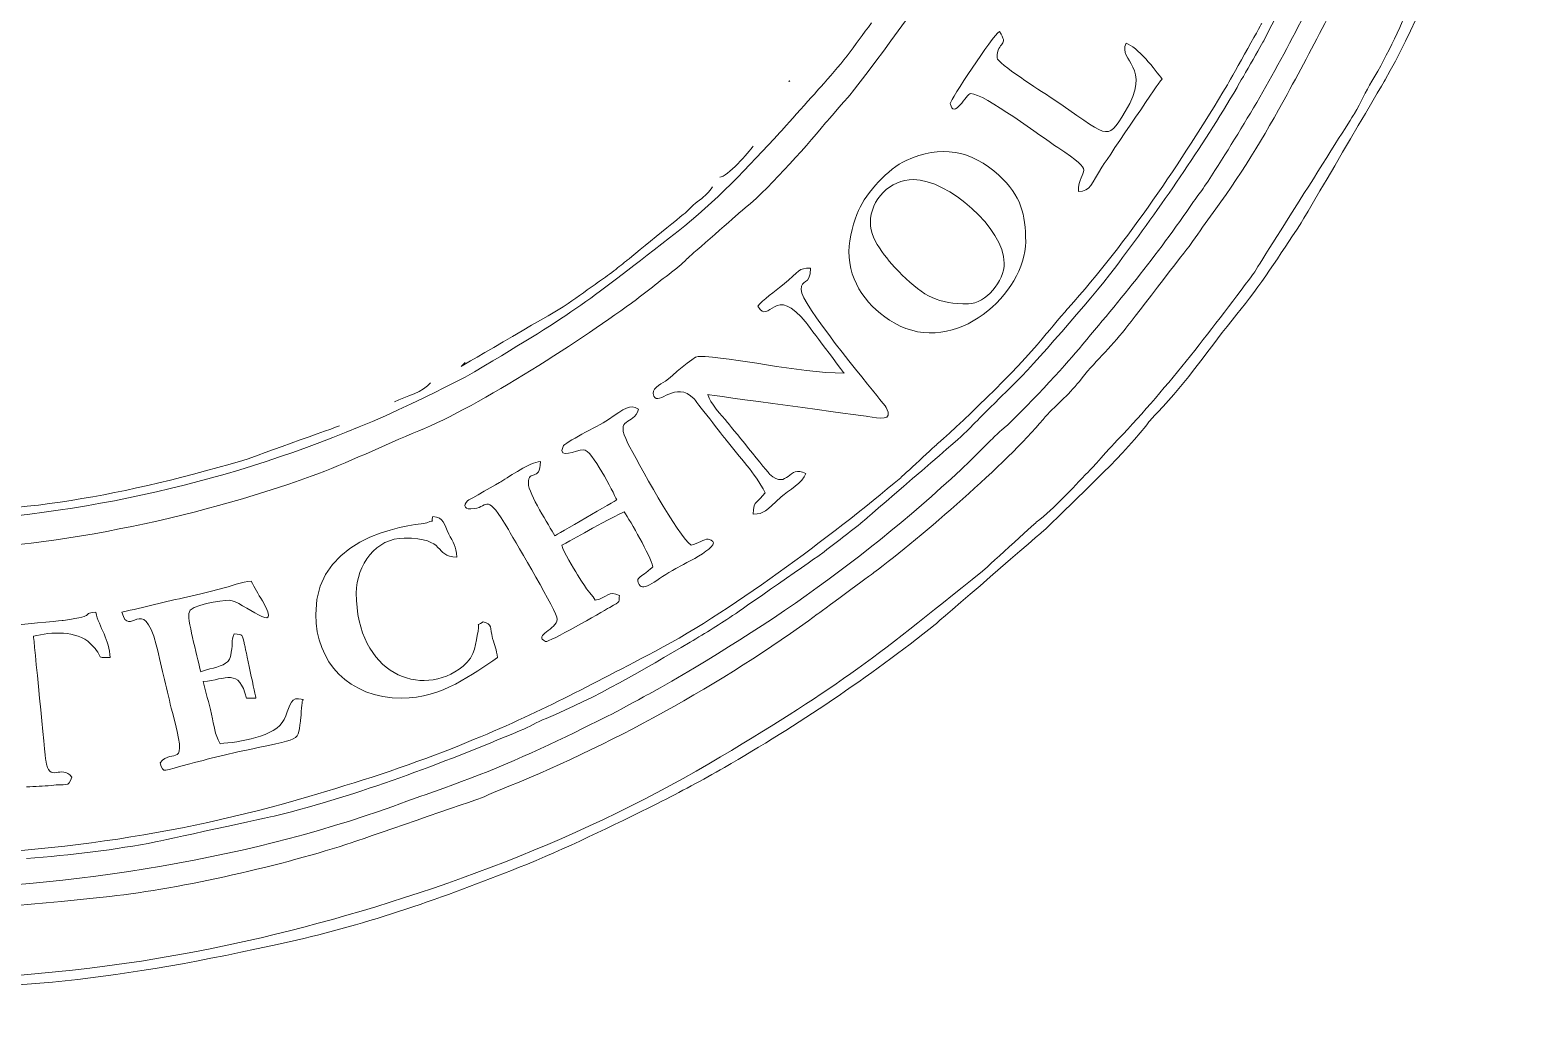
# Model space of a CAD drawing. Header units: inches. Extents: x -12.2 to 15.6, y -12.7 to 11.4.
# Drawn here: x 0.69 to 11.11, y -12.66 to -5.71 of the extents above; entities that cross this region are included whole.
import ezdxf

# ---------------------------------------------------------------- set-up
doc = ezdxf.new("R2010")
doc.units = ezdxf.units.IN
doc.header["$MEASUREMENT"] = 0
doc.layers.add('Layer 1', color=7, linetype='Continuous')

msp = doc.modelspace()

# ---------------------------------------------------------------- linework, layer by layer
at = {"layer": 'Layer 1', "color": 6, "lineweight": 9}
for points, knots in [([(9.319, -5.784), (9.319, -5.784), (9.708, -5.006), (9.956, -4.456), (10.204, -3.594)], [0.54716981, 0.54716981, 0.54716981, 0.54716981, 0.54716982, 0.56603774, 0.56603774, 0.56603774, 0.56603774]), ([(11.109, -3.613), (11.109, -3.613), (10.906, -4.355), (10.549, -5.377), (10.165, -6.062)], [0.34210526, 0.34210526, 0.34210526, 0.34210526, 0.34210527, 0.35526316, 0.35526316, 0.35526316, 0.35526316]), ([(7.831, -3.762), (7.831, -3.762), (7.456, -4.7), (7.046, -5.368), (6.439, -6.148)], [0.74418605, 0.74418605, 0.74418605, 0.74418605, 0.74418606, 0.76744186, 0.76744186, 0.76744186, 0.76744186]), ([(9.48, -6.163), (9.48, -6.163), (9.685, -5.788), (9.885, -5.408), (10.05, -5.011)], [0.42105263, 0.42105263, 0.42105263, 0.42105263, 0.42105264, 0.43859649, 0.43859649, 0.43859649, 0.43859649]), ([(10.372, -5.466), (10.372, -5.466), (10.281, -5.662), (10.184, -5.889), (10.073, -6.071)], [0.60655738, 0.60655738, 0.60655738, 0.60655738, 0.60655739, 0.62295082, 0.62295082, 0.62295082, 0.62295082]), ([(9.597, -5.611), (9.597, -5.611), (9.388, -6.029), (9.157, -6.417), (8.903, -6.806)], [0.78947368, 0.78947368, 0.78947368, 0.78947368, 0.78947369, 0.80701754, 0.80701754, 0.80701754, 0.80701754]), ([(6.219, -6.111), (6.219, -6.111), (6.35, -5.97), (6.46, -5.82), (6.573, -5.663)], [0.38095238, 0.38095238, 0.38095238, 0.38095238, 0.38095239, 0.4047619, 0.4047619, 0.4047619, 0.4047619]), ([(7.468, -5.723), (7.468, -5.723), (7.42, -5.755), (7.122, -6.206), (7.125, -6.226)], [0.76923077, 0.76923077, 0.76923077, 0.76923077, 0.76923078, 0.84615385, 0.84615385, 0.84615385, 0.84615385]), ([(7.816, -6.177), (7.816, -6.177), (7.764, -6.143), (7.452, -5.945), (7.452, -5.907), (7.452, -5.907), (7.452, -5.788), (7.54, -5.829), (7.468, -5.723)], [0.6153846, 0.6153846, 0.6153846, 0.6153846, 0.6153846, 0.6923077, 0.6923077, 0.6923077, 0.6923077, 0.7692308, 0.7692308, 0.7692308, 0.7692308]), ([(9.302, -5.667), (9.302, -5.667), (9.302, -5.667), (9.062, -6.096), (9.062, -6.096)], [0.25454545, 0.25454545, 0.25454545, 0.25454545, 0.25454546, 0.27272727, 0.27272727, 0.27272727, 0.27272727]), ([(8.354, -5.806), (8.354, -5.806), (8.294, -5.932), (8.543, -5.967), (8.348, -6.284)], [0.46153846, 0.46153846, 0.46153846, 0.46153846, 0.46153847, 0.53846154, 0.53846154, 0.53846154, 0.53846154]), ([(8.605, -6.057), (8.605, -6.057), (8.561, -5.992), (8.43, -5.827), (8.354, -5.806)], [0.38461538, 0.38461538, 0.38461538, 0.38461538, 0.38461539, 0.46153846, 0.46153846, 0.46153846, 0.46153846]), ([(9.13, -6.114), (9.13, -6.114), (9.13, -6.114), (9.319, -5.784), (9.319, -5.784)], [0.52830189, 0.52830189, 0.52830189, 0.52830189, 0.5283019, 0.54716981, 0.54716981, 0.54716981, 0.54716981]), ([(5.934, -6.429), (5.934, -6.429), (5.934, -6.429), (6.219, -6.111), (6.219, -6.111)], [0.35714286, 0.35714286, 0.35714286, 0.35714286, 0.35714287, 0.38095238, 0.38095238, 0.38095238, 0.38095238]), ([(6.002, -6.069), (6.002, -6.069), (6.002, -6.069), (5.996, -6.072), (5.997, -6.074)], [0.5, 0.5, 0.5, 0.5, 0.5, 1, 1, 1, 1]), ([(6.002, -6.069), (6.002, -6.069), (6.002, -6.069), (6.002, -6.069), (6.002, -6.069)], [0.25, 0.25, 0.25, 0.25, 0.25, 0.5, 0.5, 0.5, 0.5]), ([(9.062, -6.096), (9.062, -6.096), (8.734, -6.643), (8.374, -7.181), (7.949, -7.658)], [0.27272727, 0.27272727, 0.27272727, 0.27272727, 0.27272728, 0.29090909, 0.29090909, 0.29090909, 0.29090909]), ([(8.184, -6.672), (8.184, -6.672), (8.184, -6.672), (8.582, -6.084), (8.582, -6.084)], [0.23076923, 0.23076923, 0.23076923, 0.23076923, 0.23076924, 0.30769231, 0.30769231, 0.30769231, 0.30769231]), ([(8.302, -7.342), (8.302, -7.342), (8.598, -6.944), (8.878, -6.543), (9.13, -6.114)], [0.50943396, 0.50943396, 0.50943396, 0.50943396, 0.50943397, 0.52830189, 0.52830189, 0.52830189, 0.52830189]), ([(8.582, -6.084), (8.582, -6.084), (8.606, -6.054), (8.591, -6.073), (8.605, -6.057)], [0.30769231, 0.30769231, 0.30769231, 0.30769231, 0.30769232, 0.38461538, 0.38461538, 0.38461538, 0.38461538]), ([(10.165, -6.062), (10.165, -6.062), (10.165, -6.062), (9.571, -7.073), (9.571, -7.073)], [0.35526316, 0.35526316, 0.35526316, 0.35526316, 0.35526317, 0.36842105, 0.36842105, 0.36842105, 0.36842105]), ([(10.073, -6.071), (10.073, -6.071), (10.026, -6.147), (9.997, -6.218), (9.95, -6.298)], [0.62295082, 0.62295082, 0.62295082, 0.62295082, 0.62295083, 0.63934426, 0.63934426, 0.63934426, 0.63934426]), ([(6.439, -6.148), (6.439, -6.148), (6.439, -6.148), (6.253, -6.363), (6.253, -6.363)], [0.76744186, 0.76744186, 0.76744186, 0.76744186, 0.76744187, 0.79069767, 0.79069767, 0.79069767, 0.79069767]), ([(7.125, -6.226), (7.125, -6.226), (7.146, -6.346), (7.239, -6.157), (7.268, -6.157)], [0.8461538, 0.8461538, 0.8461538, 0.8461538, 0.8461539, 1, 1, 1, 1]), ([(8.348, -6.284), (8.348, -6.284), (8.21, -6.507), (8.237, -6.458), (7.816, -6.177)], [0.53846154, 0.53846154, 0.53846154, 0.53846154, 0.53846155, 0.61538462, 0.61538462, 0.61538462, 0.61538462]), ([(8.944, -7.014), (8.944, -7.014), (9.141, -6.752), (9.322, -6.453), (9.48, -6.163)], [0.40350877, 0.40350877, 0.40350877, 0.40350877, 0.40350878, 0.42105263, 0.42105263, 0.42105263, 0.42105263]), ([(9.95, -6.298), (9.95, -6.298), (9.95, -6.298), (9.245, -7.416), (9.245, -7.416)], [0.63934426, 0.63934426, 0.63934426, 0.63934426, 0.63934427, 0.6557377, 0.6557377, 0.6557377, 0.6557377]), ([(5.221, -7.12), (5.221, -7.12), (5.475, -6.923), (5.718, -6.663), (5.934, -6.429)], [0.33333333, 0.33333333, 0.33333333, 0.33333333, 0.33333334, 0.35714286, 0.35714286, 0.35714286, 0.35714286]), ([(6.253, -6.363), (6.253, -6.363), (6.093, -6.552), (5.842, -6.842), (5.656, -6.986)], [0.79069767, 0.79069767, 0.79069767, 0.79069767, 0.79069768, 0.81395349, 0.81395349, 0.81395349, 0.81395349]), ([(5.747, -6.525), (5.747, -6.525), (5.719, -6.566), (5.563, -6.742), (5.513, -6.742)], [0.6, 0.6, 0.6, 0.6, 0.6, 1, 1, 1, 1]), ([(7.465, -6.729), (7.465, -6.729), (7.272, -6.552), (7.055, -6.514), (6.816, -6.625)], [0.4285714, 0.4285714, 0.4285714, 0.4285714, 0.4285714, 0.5714286, 0.5714286, 0.5714286, 0.5714286]), ([(7.876, -6.535), (7.876, -6.535), (8.164, -6.726), (8.024, -6.665), (8.02, -6.843)], [0.07692308, 0.07692308, 0.07692308, 0.07692308, 0.07692309, 0.15384615, 0.15384615, 0.15384615, 0.15384615]), ([(6.816, -6.625), (6.816, -6.625), (6.691, -6.684), (6.539, -6.847), (6.482, -6.976)], [0.5714286, 0.5714286, 0.5714286, 0.5714286, 0.5714286, 0.7142857, 0.7142857, 0.7142857, 0.7142857]), ([(6.867, -6.759), (6.867, -6.759), (7.11, -6.759), (7.502, -7.101), (7.502, -7.344)], [0.1666667, 0.1666667, 0.1666667, 0.1666667, 0.1666667, 0.3333333, 0.3333333, 0.3333333, 0.3333333]), ([(7.652, -7.194), (7.652, -7.194), (7.652, -7.001), (7.62, -6.872), (7.465, -6.729)], [0.2857143, 0.2857143, 0.2857143, 0.2857143, 0.2857143, 0.4285714, 0.4285714, 0.4285714, 0.4285714]), ([(8.02, -6.843), (8.02, -6.843), (8.107, -6.841), (8.113, -6.786), (8.184, -6.672)], [0.15384615, 0.15384615, 0.15384615, 0.15384615, 0.15384616, 0.23076923, 0.23076923, 0.23076923, 0.23076923]), ([(5.462, -6.809), (5.462, -6.809), (5.437, -6.848), (5.413, -6.871), (5.372, -6.902)], [0.68, 0.68, 0.68, 0.68, 0.68000001, 0.72, 0.72, 0.72, 0.72]), ([(8.903, -6.806), (8.903, -6.806), (8.874, -6.85), (8.856, -6.868), (8.826, -6.913)], [0.80701754, 0.80701754, 0.80701754, 0.80701754, 0.80701755, 0.8245614, 0.8245614, 0.8245614, 0.8245614]), ([(5.372, -6.902), (5.372, -6.902), (5.322, -6.941), (5.317, -6.949), (5.275, -6.989)], [0.72, 0.72, 0.72, 0.72, 0.72000001, 0.76, 0.76, 0.76, 0.76]), ([(6.482, -6.976), (6.482, -6.976), (6.454, -7.04), (6.415, -7.171), (6.415, -7.261)], [0.7142857, 0.7142857, 0.7142857, 0.7142857, 0.7142857, 1, 1, 1, 1]), ([(8.826, -6.913), (8.826, -6.913), (8.573, -7.286), (8.287, -7.63), (7.998, -7.974)], [0.8245614, 0.8245614, 0.8245614, 0.8245614, 0.82456141, 0.84210526, 0.84210526, 0.84210526, 0.84210526]), ([(5.275, -6.989), (5.275, -6.989), (5.275, -6.989), (4.861, -7.327), (4.861, -7.327)], [0.76, 0.76, 0.76, 0.76, 0.76000001, 0.8, 0.8, 0.8, 0.8]), ([(5.656, -6.986), (5.656, -6.986), (5.656, -6.986), (5.3, -7.299), (5.3, -7.299)], [0.81395349, 0.81395349, 0.81395349, 0.81395349, 0.8139535, 0.8372093, 0.8372093, 0.8372093, 0.8372093]), ([(6.787, -7.424), (6.787, -7.424), (6.703, -7.339), (6.566, -7.196), (6.566, -7.06)], [0.6666667, 0.6666667, 0.6666667, 0.6666667, 0.6666667, 1, 1, 1, 1]), ([(8.799, -7.22), (8.799, -7.22), (8.854, -7.146), (8.89, -7.087), (8.944, -7.014)], [0.38596491, 0.38596491, 0.38596491, 0.38596491, 0.38596492, 0.40350877, 0.40350877, 0.40350877, 0.40350877]), ([(9.571, -7.073), (9.571, -7.073), (9.43, -7.284), (9.29, -7.504), (9.129, -7.7)], [0.36842105, 0.36842105, 0.36842105, 0.36842105, 0.36842106, 0.38157895, 0.38157895, 0.38157895, 0.38157895]), ([(3.798, -8.103), (3.798, -8.103), (4.528, -7.67), (4.577, -7.619), (5.221, -7.12)], [0.30952381, 0.30952381, 0.30952381, 0.30952381, 0.30952382, 0.33333333, 0.33333333, 0.33333333, 0.33333333]), ([(6.733, -7.762), (6.733, -7.762), (7.164, -8.008), (7.652, -7.548), (7.652, -7.194)], [0.1428571, 0.1428571, 0.1428571, 0.1428571, 0.1428572, 0.2857143, 0.2857143, 0.2857143, 0.2857143]), ([(8.347, -7.805), (8.347, -7.805), (8.347, -7.805), (8.799, -7.22), (8.799, -7.22)], [0.36842105, 0.36842105, 0.36842105, 0.36842105, 0.36842106, 0.38596491, 0.38596491, 0.38596491, 0.38596491]), ([(4.861, -7.327), (4.861, -7.327), (4.824, -7.356), (4.798, -7.378), (4.758, -7.409)], [0.8, 0.8, 0.8, 0.8, 0.80000001, 0.84, 0.84, 0.84, 0.84]), ([(5.231, -7.363), (5.231, -7.363), (5.18, -7.405), (5.132, -7.439), (5.08, -7.48)], [0.86046512, 0.86046512, 0.86046512, 0.86046512, 0.86046513, 0.88372093, 0.88372093, 0.88372093, 0.88372093]), ([(5.3, -7.299), (5.3, -7.299), (5.271, -7.324), (5.26, -7.34), (5.231, -7.363)], [0.8372093, 0.8372093, 0.8372093, 0.8372093, 0.83720931, 0.86046512, 0.86046512, 0.86046512, 0.86046512]), ([(6.148, -7.378), (6.148, -7.378), (6.059, -7.379), (6.079, -7.394), (5.951, -7.498)], [0.86363636, 0.86363636, 0.86363636, 0.86363636, 0.86363637, 0.90909091, 0.90909091, 0.90909091, 0.90909091]), ([(6.633, -8.297), (6.633, -8.297), (6.537, -8.173), (6.081, -7.631), (6.081, -7.528), (6.081, -7.528), (6.081, -7.449), (6.145, -7.509), (6.148, -7.378)], [0.77272727, 0.77272727, 0.77272727, 0.77272727, 0.77272728, 0.81818182, 0.81818182, 0.81818182, 0.81818183, 0.86363636, 0.86363636, 0.86363636, 0.86363636]), ([(7.502, -7.344), (7.502, -7.344), (7.502, -7.468), (7.374, -7.628), (7.251, -7.628), (7.251, -7.628), (7.041, -7.628), (6.942, -7.58), (6.787, -7.424)], [0.3333333, 0.3333333, 0.3333333, 0.3333333, 0.3333333, 0.5, 0.5, 0.5, 0.5, 0.6666667, 0.6666667, 0.6666667, 0.6666667]), ([(7.59, -8.168), (7.59, -8.168), (7.76, -7.998), (8.158, -7.536), (8.302, -7.342)], [0.49056604, 0.49056604, 0.49056604, 0.49056604, 0.49056605, 0.50943396, 0.50943396, 0.50943396, 0.50943396]), ([(4.641, -7.492), (4.641, -7.492), (4.569, -7.545), (4.497, -7.594), (4.426, -7.645)], [0.88, 0.88, 0.88, 0.88, 0.88000001, 0.92, 0.92, 0.92, 0.92]), ([(4.758, -7.409), (4.758, -7.409), (4.717, -7.44), (4.683, -7.461), (4.641, -7.492)], [0.84, 0.84, 0.84, 0.84, 0.84000001, 0.88, 0.88, 0.88, 0.88]), ([(5.08, -7.48), (5.08, -7.48), (5.028, -7.522), (4.984, -7.557), (4.93, -7.597)], [0.88372093, 0.88372093, 0.88372093, 0.88372093, 0.88372094, 0.90697674, 0.90697674, 0.90697674, 0.90697674]), ([(5.951, -7.498), (5.951, -7.498), (5.902, -7.538), (5.81, -7.601), (5.78, -7.645)], [0.90909091, 0.90909091, 0.90909091, 0.90909091, 0.90909092, 1, 1, 1, 1]), ([(9.245, -7.416), (9.245, -7.416), (8.934, -7.831), (8.626, -8.236), (8.266, -8.61)], [0.6557377, 0.6557377, 0.6557377, 0.6557377, 0.65573771, 0.67213115, 0.67213115, 0.67213115, 0.67213115]), ([(4.93, -7.597), (4.93, -7.597), (4.575, -7.862), (3.829, -8.346), (3.409, -8.516)], [0.90697674, 0.90697674, 0.90697674, 0.90697674, 0.90697675, 0.93023256, 0.93023256, 0.93023256, 0.93023256]), ([(4.426, -7.645), (4.426, -7.645), (4.426, -7.645), (3.704, -8.066), (3.704, -8.066)], [0.92, 0.92, 0.92, 0.92, 0.92000001, 1, 1, 1, 1]), ([(7.949, -7.658), (7.949, -7.658), (7.949, -7.658), (7.796, -7.838), (7.796, -7.838)], [0.29090909, 0.29090909, 0.29090909, 0.29090909, 0.2909091, 0.30909091, 0.30909091, 0.30909091, 0.30909091]), ([(9.129, -7.7), (9.129, -7.7), (8.943, -7.926), (8.78, -8.175), (8.576, -8.385)], [0.38157895, 0.38157895, 0.38157895, 0.38157895, 0.38157896, 0.39473684, 0.39473684, 0.39473684, 0.39473684]), ([(6.124, -7.769), (6.124, -7.769), (6.124, -7.769), (6.382, -8.113), (6.382, -8.113)], [0.04545455, 0.04545455, 0.04545455, 0.04545455, 0.04545456, 0.09090909, 0.09090909, 0.09090909, 0.09090909]), ([(8.027, -8.17), (8.027, -8.17), (8.127, -8.041), (8.246, -7.934), (8.347, -7.805)], [0.35087719, 0.35087719, 0.35087719, 0.35087719, 0.3508772, 0.36842105, 0.36842105, 0.36842105, 0.36842105]), ([(7.796, -7.838), (7.796, -7.838), (7.662, -8.011), (7.226, -8.446), (7.039, -8.603)], [0.30909091, 0.30909091, 0.30909091, 0.30909091, 0.30909092, 0.32727273, 0.32727273, 0.32727273, 0.32727273]), ([(5.362, -7.996), (5.362, -7.996), (5.325, -7.996), (5.176, -8.137), (5.133, -8.168)], [0.13636364, 0.13636364, 0.13636364, 0.13636364, 0.13636365, 0.18181818, 0.18181818, 0.18181818, 0.18181818]), ([(6.382, -8.113), (6.382, -8.113), (6.054, -8.113), (5.607, -7.996), (5.362, -7.996)], [0.09090909, 0.09090909, 0.09090909, 0.09090909, 0.0909091, 0.13636364, 0.13636364, 0.13636364, 0.13636364]), ([(7.998, -7.974), (7.998, -7.974), (7.903, -8.088), (7.573, -8.441), (7.483, -8.512)], [0.84210526, 0.84210526, 0.84210526, 0.84210526, 0.84210527, 0.85964912, 0.85964912, 0.85964912, 0.85964912]), ([(3.534, -8.241), (3.534, -8.241), (3.631, -8.193), (3.707, -8.157), (3.798, -8.103)], [0.28571429, 0.28571429, 0.28571429, 0.28571429, 0.2857143, 0.30952381, 0.30952381, 0.30952381, 0.30952381]), ([(3.49, -8.18), (3.49, -8.18), (3.443, -8.244), (3.316, -8.276), (3.239, -8.314)], [0.4, 0.4, 0.4, 0.4, 0.4, 0.6, 0.6, 0.6, 0.6]), ([(5.133, -8.168), (5.133, -8.168), (5.097, -8.194), (5.028, -8.223), (5.052, -8.273)], [0.18181818, 0.18181818, 0.18181818, 0.18181818, 0.18181819, 0.22727273, 0.22727273, 0.22727273, 0.22727273]), ([(5.052, -8.273), (5.052, -8.273), (5.088, -8.345), (5.203, -8.158), (5.333, -8.292)], [0.22727273, 0.22727273, 0.22727273, 0.22727273, 0.22727274, 0.27272727, 0.27272727, 0.27272727, 0.27272727]), ([(7.331, -8.426), (7.331, -8.426), (7.421, -8.336), (7.499, -8.258), (7.59, -8.168)], [0.47169811, 0.47169811, 0.47169811, 0.47169811, 0.47169812, 0.49056604, 0.49056604, 0.49056604, 0.49056604]), ([(7.774, -8.436), (7.774, -8.436), (7.854, -8.34), (7.95, -8.27), (8.027, -8.17)], [0.33333333, 0.33333333, 0.33333333, 0.33333333, 0.33333334, 0.35087719, 0.35087719, 0.35087719, 0.35087719]), ([(-2.697, -8.834), (-2.697, -8.834), (-0.61, -9.442), (1.642, -9.187), (3.534, -8.241)], [0.26190476, 0.26190476, 0.26190476, 0.26190476, 0.26190477, 0.28571429, 0.28571429, 0.28571429, 0.28571429]), ([(4.944, -8.364), (4.944, -8.364), (4.88, -8.328), (4.854, -8.358), (4.734, -8.437)], [0.86206897, 0.86206897, 0.86206897, 0.86206897, 0.86206898, 0.89655172, 0.89655172, 0.89655172, 0.89655172]), ([(5.333, -8.292), (5.333, -8.292), (5.333, -8.292), (5.553, -8.574), (5.553, -8.574)], [0.27272727, 0.27272727, 0.27272727, 0.27272727, 0.27272728, 0.31818182, 0.31818182, 0.31818182, 0.31818182]), ([(5.568, -8.459), (5.568, -8.459), (5.526, -8.404), (5.445, -8.325), (5.429, -8.263)], [0.59090909, 0.59090909, 0.59090909, 0.59090909, 0.5909091, 0.63636364, 0.63636364, 0.63636364, 0.63636364]), ([(5.429, -8.263), (5.429, -8.263), (5.429, -8.263), (6.548, -8.416), (6.548, -8.416)], [0.63636364, 0.63636364, 0.63636364, 0.63636364, 0.63636365, 0.68181818, 0.68181818, 0.68181818, 0.68181818]), ([(6.677, -8.354), (6.677, -8.354), (6.671, -8.344), (6.641, -8.308), (6.633, -8.297)], [0.72727273, 0.72727273, 0.72727273, 0.72727273, 0.72727274, 0.77272727, 0.77272727, 0.77272727, 0.77272727]), ([(4.734, -8.437), (4.734, -8.437), (4.654, -8.49), (4.428, -8.597), (4.417, -8.625)], [0.89655172, 0.89655172, 0.89655172, 0.89655172, 0.89655173, 0.93103448, 0.93103448, 0.93103448, 0.93103448]), ([(4.871, -8.604), (4.871, -8.604), (4.773, -8.41), (4.912, -8.486), (4.944, -8.364)], [0.82758621, 0.82758621, 0.82758621, 0.82758621, 0.82758622, 0.86206897, 0.86206897, 0.86206897, 0.86206897]), ([(6.548, -8.416), (6.548, -8.416), (6.628, -8.426), (6.729, -8.453), (6.677, -8.354)], [0.68181818, 0.68181818, 0.68181818, 0.68181818, 0.68181819, 0.72727273, 0.72727273, 0.72727273, 0.72727273]), ([(6.59, -9.508), (6.59, -9.508), (6.929, -9.252), (7.516, -8.745), (7.774, -8.436)], [0.31578947, 0.31578947, 0.31578947, 0.31578947, 0.31578948, 0.33333333, 0.33333333, 0.33333333, 0.33333333]), ([(7.206, -8.552), (7.206, -8.552), (7.252, -8.507), (7.285, -8.472), (7.331, -8.426)], [0.45283019, 0.45283019, 0.45283019, 0.45283019, 0.4528302, 0.47169811, 0.47169811, 0.47169811, 0.47169811]), ([(8.576, -8.385), (8.576, -8.385), (8.534, -8.428), (8.528, -8.437), (8.491, -8.483)], [0.39473684, 0.39473684, 0.39473684, 0.39473684, 0.39473685, 0.40789474, 0.40789474, 0.40789474, 0.40789474]), ([(2.855, -8.481), (2.855, -8.481), (2.855, -8.481), (2.179, -8.724), (2.179, -8.724)], [0.12, 0.12, 0.12, 0.12, 0.12000001, 0.16, 0.16, 0.16, 0.16]), ([(3.409, -8.516), (3.409, -8.516), (3.161, -8.617), (2.911, -8.742), (2.656, -8.834)], [0.93023256, 0.93023256, 0.93023256, 0.93023256, 0.93023257, 0.95348837, 0.95348837, 0.95348837, 0.95348837]), ([(5.861, -8.819), (5.861, -8.819), (5.861, -8.819), (5.568, -8.459), (5.568, -8.459)], [0.54545455, 0.54545455, 0.54545455, 0.54545455, 0.54545456, 0.59090909, 0.59090909, 0.59090909, 0.59090909]), ([(7.483, -8.512), (7.483, -8.512), (7.449, -8.539), (7.429, -8.562), (7.397, -8.594)], [0.85964912, 0.85964912, 0.85964912, 0.85964912, 0.85964913, 0.87719298, 0.87719298, 0.87719298, 0.87719298]), ([(8.491, -8.483), (8.491, -8.483), (8.29, -8.735), (8.021, -8.971), (7.79, -9.204)], [0.40789474, 0.40789474, 0.40789474, 0.40789474, 0.40789475, 0.42105263, 0.42105263, 0.42105263, 0.42105263]), ([(4.417, -8.625), (4.417, -8.625), (4.377, -8.723), (4.509, -8.648), (4.56, -8.648)], [0.93103448, 0.93103448, 0.93103448, 0.93103448, 0.93103449, 1, 1, 1, 1]), ([(5.312, -9.316), (5.312, -9.316), (5.227, -9.259), (4.933, -8.726), (4.871, -8.604)], [0.79310345, 0.79310345, 0.79310345, 0.79310345, 0.79310346, 0.82758621, 0.82758621, 0.82758621, 0.82758621]), ([(7.397, -8.594), (7.397, -8.594), (6.701, -9.294), (5.878, -9.877), (5.016, -10.358)], [0.87719298, 0.87719298, 0.87719298, 0.87719298, 0.87719299, 0.89473684, 0.89473684, 0.89473684, 0.89473684]), ([(5.553, -8.574), (5.553, -8.574), (5.661, -8.712), (5.753, -8.803), (5.83, -8.949)], [0.31818182, 0.31818182, 0.31818182, 0.31818182, 0.31818183, 0.36363636, 0.36363636, 0.36363636, 0.36363636]), ([(6.516, -9.149), (6.516, -9.149), (6.516, -9.149), (7.206, -8.552), (7.206, -8.552)], [0.43396226, 0.43396226, 0.43396226, 0.43396226, 0.43396227, 0.45283019, 0.45283019, 0.45283019, 0.45283019]), ([(7.039, -8.603), (7.039, -8.603), (7.039, -8.603), (6.778, -8.844), (6.778, -8.844)], [0.32727273, 0.32727273, 0.32727273, 0.32727273, 0.32727274, 0.34545455, 0.34545455, 0.34545455, 0.34545455]), ([(8.266, -8.61), (8.266, -8.61), (8.266, -8.61), (8.091, -8.802), (8.091, -8.802)], [0.67213115, 0.67213115, 0.67213115, 0.67213115, 0.67213116, 0.68852459, 0.68852459, 0.68852459, 0.68852459]), ([(2.179, -8.724), (2.179, -8.724), (1.222, -8.998), (0.609, -9.099), (-0.455, -9.099)], [0.16, 0.16, 0.16, 0.16, 0.16000001, 0.2, 0.2, 0.2, 0.2]), ([(4.259, -8.731), (4.259, -8.731), (4.181, -8.738), (4.05, -8.831), (3.982, -8.872)], [0.13793103, 0.13793103, 0.13793103, 0.13793103, 0.13793104, 0.17241379, 0.17241379, 0.17241379, 0.17241379]), ([(4.175, -8.882), (4.175, -8.882), (4.175, -8.78), (4.256, -8.877), (4.259, -8.731)], [0.10344828, 0.10344828, 0.10344828, 0.10344828, 0.10344829, 0.13793103, 0.13793103, 0.13793103, 0.13793103]), ([(6.114, -8.815), (6.114, -8.815), (5.991, -8.746), (5.993, -8.935), (5.861, -8.819)], [0.5, 0.5, 0.5, 0.5, 0.50000001, 0.54545455, 0.54545455, 0.54545455, 0.54545455]), ([(2.656, -8.834), (2.656, -8.834), (1.836, -9.129), (0.809, -9.35), (-0.071, -9.35)], [0.95348837, 0.95348837, 0.95348837, 0.95348837, 0.95348838, 1, 1, 1, 1]), ([(6.778, -8.844), (6.778, -8.844), (6.288, -9.255), (5.575, -9.795), (5.011, -10.085)], [0.34545455, 0.34545455, 0.34545455, 0.34545455, 0.34545456, 0.36363636, 0.36363636, 0.36363636, 0.36363636]), ([(5.943, -8.978), (5.943, -8.978), (5.991, -8.935), (6.098, -8.877), (6.114, -8.815)], [0.45454545, 0.45454545, 0.45454545, 0.45454545, 0.45454546, 0.5, 0.5, 0.5, 0.5]), ([(8.091, -8.802), (8.091, -8.802), (7.971, -8.922), (7.861, -9.052), (7.726, -9.156)], [0.68852459, 0.68852459, 0.68852459, 0.68852459, 0.6885246, 0.70491803, 0.70491803, 0.70491803, 0.70491803]), ([(3.982, -8.872), (3.982, -8.872), (3.982, -8.872), (3.749, -9.005), (3.749, -9.005)], [0.17241379, 0.17241379, 0.17241379, 0.17241379, 0.1724138, 0.20689655, 0.20689655, 0.20689655, 0.20689655]), ([(3.798, -9.06), (3.798, -9.06), (3.896, -9.045), (3.881, -8.945), (4.035, -9.207)], [0.24137931, 0.24137931, 0.24137931, 0.24137931, 0.24137932, 0.27586207, 0.27586207, 0.27586207, 0.27586207]), ([(4.359, -9.25), (4.359, -9.25), (4.322, -9.18), (4.175, -8.957), (4.175, -8.882)], [0.06896552, 0.06896552, 0.06896552, 0.06896552, 0.06896553, 0.10344828, 0.10344828, 0.10344828, 0.10344828]), ([(5.83, -8.949), (5.83, -8.949), (5.782, -9.02), (5.749, -8.995), (5.747, -9.099)], [0.36363636, 0.36363636, 0.36363636, 0.36363636, 0.36363637, 0.40909091, 0.40909091, 0.40909091, 0.40909091]), ([(3.749, -9.005), (3.749, -9.005), (3.719, -9.04), (3.723, -9.071), (3.798, -9.06)], [0.20689655, 0.20689655, 0.20689655, 0.20689655, 0.20689656, 0.24137931, 0.24137931, 0.24137931, 0.24137931]), ([(4.794, -8.999), (4.794, -8.999), (4.794, -8.999), (4.359, -9.25), (4.359, -9.25)], [0.03448276, 0.03448276, 0.03448276, 0.03448276, 0.03448277, 0.06896552, 0.06896552, 0.06896552, 0.06896552]), ([(5.747, -9.099), (5.747, -9.099), (5.826, -9.097), (5.832, -9.077), (5.943, -8.978)], [0.40909091, 0.40909091, 0.40909091, 0.40909091, 0.40909092, 0.45454545, 0.45454545, 0.45454545, 0.45454545]), ([(3.466, -9.159), (3.466, -9.159), (3.438, -9.171), (2.688, -9.204), (2.688, -9.801)], [0.8571429, 0.8571429, 0.8571429, 0.8571429, 0.8571429, 1, 1, 1, 1]), ([(3.507, -9.116), (3.507, -9.116), (3.487, -9.169), (3.534, -9.131), (3.466, -9.159)], [0.78571429, 0.78571429, 0.78571429, 0.78571429, 0.7857143, 0.85714286, 0.85714286, 0.85714286, 0.85714286]), ([(3.618, -9.238), (3.618, -9.238), (3.582, -9.166), (3.588, -9.123), (3.507, -9.116)], [0.71428571, 0.71428571, 0.71428571, 0.71428571, 0.71428572, 0.78571429, 0.78571429, 0.78571429, 0.78571429]), ([(4.623, -9.196), (4.623, -9.196), (4.623, -9.196), (4.844, -9.082), (4.844, -9.082)], [0.55172414, 0.55172414, 0.55172414, 0.55172414, 0.55172415, 0.5862069, 0.5862069, 0.5862069, 0.5862069]), ([(4.844, -9.082), (4.844, -9.082), (4.891, -9.153), (5.025, -9.382), (5.045, -9.467)], [0.5862069, 0.5862069, 0.5862069, 0.5862069, 0.58620691, 0.62068966, 0.62068966, 0.62068966, 0.62068966]), ([(6.224, -9.376), (6.224, -9.376), (6.328, -9.298), (6.418, -9.225), (6.516, -9.149)], [0.41509434, 0.41509434, 0.41509434, 0.41509434, 0.41509435, 0.43396226, 0.43396226, 0.43396226, 0.43396226]), ([(7.726, -9.156), (7.726, -9.156), (7.726, -9.156), (7.349, -9.498), (7.349, -9.498)], [0.70491803, 0.70491803, 0.70491803, 0.70491803, 0.70491804, 0.72131148, 0.72131148, 0.72131148, 0.72131148]), ([(3.718, -10.163), (3.718, -10.163), (3.427, -10.396), (2.972, -10.217), (2.972, -9.651), (2.972, -9.651), (2.972, -9.452), (3.113, -9.266), (3.306, -9.266), (3.306, -9.266), (3.611, -9.266), (3.51, -9.396), (3.674, -9.4)], [0.4285714, 0.4285714, 0.4285714, 0.4285714, 0.4285714, 0.5, 0.5, 0.5, 0.5, 0.5714286, 0.5714286, 0.5714286, 0.5714286, 0.6428571, 0.6428571, 0.6428571, 0.6428571]), ([(3.674, -9.4), (3.674, -9.4), (3.672, -9.32), (3.647, -9.297), (3.618, -9.238)], [0.64285714, 0.64285714, 0.64285714, 0.64285714, 0.64285715, 0.71428571, 0.71428571, 0.71428571, 0.71428571]), ([(4.035, -9.207), (4.035, -9.207), (4.095, -9.309), (4.376, -9.782), (4.376, -9.835)], [0.27586207, 0.27586207, 0.27586207, 0.27586207, 0.27586208, 0.31034483, 0.31034483, 0.31034483, 0.31034483]), ([(4.409, -9.316), (4.409, -9.316), (4.488, -9.275), (4.546, -9.242), (4.623, -9.196)], [0.51724138, 0.51724138, 0.51724138, 0.51724138, 0.51724139, 0.55172414, 0.55172414, 0.55172414, 0.55172414]), ([(5.431, -9.274), (5.431, -9.274), (5.407, -9.27), (5.359, -9.306), (5.312, -9.316)], [0.75862069, 0.75862069, 0.75862069, 0.75862069, 0.7586207, 0.79310345, 0.79310345, 0.79310345, 0.79310345]), ([(7.79, -9.204), (7.79, -9.204), (7.79, -9.204), (7.019, -9.87), (7.019, -9.87)], [0.42105263, 0.42105263, 0.42105263, 0.42105263, 0.42105264, 0.43421053, 0.43421053, 0.43421053, 0.43421053]), ([(4.519, -9.524), (4.519, -9.524), (4.488, -9.472), (4.422, -9.369), (4.409, -9.316)], [0.48275862, 0.48275862, 0.48275862, 0.48275862, 0.48275863, 0.51724138, 0.51724138, 0.51724138, 0.51724138]), ([(5.207, -9.478), (5.207, -9.478), (5.257, -9.45), (5.575, -9.3), (5.431, -9.274)], [0.72413793, 0.72413793, 0.72413793, 0.72413793, 0.72413794, 0.75862069, 0.75862069, 0.75862069, 0.75862069]), ([(5.623, -9.795), (5.623, -9.795), (5.623, -9.795), (6.224, -9.376), (6.224, -9.376)], [0.39622642, 0.39622642, 0.39622642, 0.39622642, 0.39622643, 0.41509434, 0.41509434, 0.41509434, 0.41509434]), ([(4.95, -9.591), (4.95, -9.591), (4.978, -9.648), (5.071, -9.554), (5.207, -9.478)], [0.68965517, 0.68965517, 0.68965517, 0.68965517, 0.68965518, 0.72413793, 0.72413793, 0.72413793, 0.72413793]), ([(5.045, -9.467), (5.045, -9.467), (5.045, -9.467), (5.009, -9.498), (5.009, -9.498)], [0.62068966, 0.62068966, 0.62068966, 0.62068966, 0.62068967, 0.65517241, 0.65517241, 0.65517241, 0.65517241]), ([(2.236, -9.567), (2.236, -9.567), (2.176, -9.572), (2.09, -9.604), (2.022, -9.621)], [0.85714286, 0.85714286, 0.85714286, 0.85714286, 0.85714287, 0.89285714, 0.89285714, 0.89285714, 0.89285714]), ([(2.315, -9.706), (2.315, -9.706), (2.285, -9.655), (2.261, -9.614), (2.236, -9.567)], [0.82142857, 0.82142857, 0.82142857, 0.82142857, 0.82142858, 0.85714286, 0.85714286, 0.85714286, 0.85714286]), ([(4.643, -9.701), (4.643, -9.701), (4.595, -9.628), (4.601, -9.66), (4.519, -9.524)], [0.44827586, 0.44827586, 0.44827586, 0.44827586, 0.44827587, 0.48275862, 0.48275862, 0.48275862, 0.48275862]), ([(5.009, -9.498), (5.009, -9.498), (4.941, -9.552), (4.928, -9.546), (4.95, -9.591)], [0.65517241, 0.65517241, 0.65517241, 0.65517241, 0.65517242, 0.68965517, 0.68965517, 0.68965517, 0.68965517]), ([(7.349, -9.498), (7.349, -9.498), (6.562, -10.133), (6.32, -10.322), (5.436, -10.845)], [0.72131148, 0.72131148, 0.72131148, 0.72131148, 0.72131149, 0.73770492, 0.73770492, 0.73770492, 0.73770492]), ([(6.195, -9.799), (6.195, -9.799), (6.195, -9.799), (6.59, -9.508), (6.59, -9.508)], [0.29824561, 0.29824561, 0.29824561, 0.29824561, 0.29824562, 0.31578947, 0.31578947, 0.31578947, 0.31578947]), ([(1.794, -9.677), (1.794, -9.677), (1.635, -9.712), (1.487, -9.749), (1.333, -9.785)], [0.92857143, 0.92857143, 0.92857143, 0.92857143, 0.92857144, 1, 1, 1, 1]), ([(2.022, -9.621), (2.022, -9.621), (1.952, -9.638), (1.877, -9.659), (1.794, -9.677)], [0.89285714, 0.89285714, 0.89285714, 0.89285714, 0.89285715, 0.92857143, 0.92857143, 0.92857143, 0.92857143]), ([(4.811, -9.667), (4.811, -9.667), (4.735, -9.631), (4.728, -9.681), (4.643, -9.701)], [0.4137931, 0.4137931, 0.4137931, 0.4137931, 0.41379311, 0.44827586, 0.44827586, 0.44827586, 0.44827586]), ([(4.744, -9.751), (4.744, -9.751), (4.826, -9.706), (4.806, -9.711), (4.811, -9.667)], [0.37931034, 0.37931034, 0.37931034, 0.37931034, 0.37931035, 0.4137931, 0.4137931, 0.4137931, 0.4137931]), ([(1.15, -9.785), (1.15, -9.785), (1.028, -9.795), (1.189, -9.806), (0.923, -9.842)], [0.82352941, 0.82352941, 0.82352941, 0.82352941, 0.82352942, 0.88235294, 0.88235294, 0.88235294, 0.88235294]), ([(1.25, -10.102), (1.25, -10.102), (1.247, -9.98), (1.174, -9.888), (1.15, -9.785)], [0.76470588, 0.76470588, 0.76470588, 0.76470588, 0.76470589, 0.82352941, 0.82352941, 0.82352941, 0.82352941]), ([(1.885, -10.202), (1.885, -10.202), (1.869, -10.134), (1.794, -9.853), (1.8, -9.793)], [0.71428571, 0.71428571, 0.71428571, 0.71428571, 0.71428572, 0.75, 0.75, 0.75, 0.75]), ([(1.8, -9.793), (1.8, -9.793), (1.805, -9.731), (2.029, -9.701), (2.086, -9.701), (2.086, -9.701), (2.165, -9.701), (2.471, -9.973), (2.315, -9.706)], [0.75, 0.75, 0.75, 0.75, 0.75000001, 0.78571429, 0.78571429, 0.78571429, 0.7857143, 0.82142857, 0.82142857, 0.82142857, 0.82142857]), ([(4.295, -9.989), (4.295, -9.989), (4.317, -9.999), (4.682, -9.786), (4.744, -9.751)], [0.34482759, 0.34482759, 0.34482759, 0.34482759, 0.3448276, 0.37931034, 0.37931034, 0.37931034, 0.37931034]), ([(5.305, -9.995), (5.305, -9.995), (5.418, -9.928), (5.515, -9.867), (5.623, -9.795)], [0.37735849, 0.37735849, 0.37735849, 0.37735849, 0.3773585, 0.39622642, 0.39622642, 0.39622642, 0.39622642]), ([(0.923, -9.842), (0.923, -9.842), (0.923, -9.842), (0.147, -9.918), (0.147, -9.918)], [0.8823529, 0.8823529, 0.8823529, 0.8823529, 0.882353, 1, 1, 1, 1]), ([(3.858, -9.851), (3.858, -9.851), (3.799, -9.894), (3.84, -9.839), (3.823, -9.917)], [0.28571429, 0.28571429, 0.28571429, 0.28571429, 0.2857143, 0.35714286, 0.35714286, 0.35714286, 0.35714286]), ([(3.925, -9.968), (3.925, -9.968), (3.905, -9.888), (3.926, -9.87), (3.858, -9.851)], [0.21428571, 0.21428571, 0.21428571, 0.21428571, 0.21428572, 0.28571429, 0.28571429, 0.28571429, 0.28571429]), ([(3.967, -11.031), (3.967, -11.031), (4.724, -10.73), (5.541, -10.283), (6.195, -9.799)], [0.28070175, 0.28070175, 0.28070175, 0.28070175, 0.28070176, 0.29824561, 0.29824561, 0.29824561, 0.29824561]), ([(4.376, -9.835), (4.376, -9.835), (4.376, -9.903), (4.203, -9.947), (4.295, -9.989)], [0.31034483, 0.31034483, 0.31034483, 0.31034483, 0.31034484, 0.34482759, 0.34482759, 0.34482759, 0.34482759]), ([(7.019, -9.87), (7.019, -9.87), (6.555, -10.24), (6.06, -10.574), (5.545, -10.87)], [0.43421053, 0.43421053, 0.43421053, 0.43421053, 0.43421054, 0.44736842, 0.44736842, 0.44736842, 0.44736842]), ([(0.715, -9.952), (0.715, -9.952), (0.84, -9.923), (1.015, -9.909), (1.113, -10.005)], [0.64705882, 0.64705882, 0.64705882, 0.64705882, 0.64705883, 0.70588235, 0.70588235, 0.70588235, 0.70588235]), ([(0.8, -10.82), (0.8, -10.82), (0.8, -10.82), (0.715, -9.952), (0.715, -9.952)], [0.58823529, 0.58823529, 0.58823529, 0.58823529, 0.5882353, 0.64705882, 0.64705882, 0.64705882, 0.64705882]), ([(2.119, -9.935), (2.119, -9.935), (2.09, -9.996), (2.113, -9.992), (2.098, -10.065)], [0.60714286, 0.60714286, 0.60714286, 0.60714286, 0.60714287, 0.64285714, 0.64285714, 0.64285714, 0.64285714]), ([(2.191, -10.013), (2.191, -10.013), (2.173, -9.937), (2.182, -9.942), (2.119, -9.935)], [0.57142857, 0.57142857, 0.57142857, 0.57142857, 0.57142858, 0.60714286, 0.60714286, 0.60714286, 0.60714286]), ([(3.823, -9.917), (3.823, -9.917), (3.805, -9.996), (3.807, -10.091), (3.718, -10.163)], [0.35714286, 0.35714286, 0.35714286, 0.35714286, 0.35714287, 0.42857143, 0.42857143, 0.42857143, 0.42857143]), ([(3.958, -10.102), (3.958, -10.102), (3.953, -10.044), (3.938, -10.021), (3.925, -9.968)], [0.14285714, 0.14285714, 0.14285714, 0.14285714, 0.14285715, 0.21428571, 0.21428571, 0.21428571, 0.21428571]), ([(4.299, -10.527), (4.299, -10.527), (4.651, -10.382), (4.98, -10.185), (5.305, -9.995)], [0.35849057, 0.35849057, 0.35849057, 0.35849057, 0.35849058, 0.37735849, 0.37735849, 0.37735849, 0.37735849]), ([(1.113, -10.005), (1.113, -10.005), (1.221, -10.111), (1.135, -10.1), (1.25, -10.102)], [0.70588235, 0.70588235, 0.70588235, 0.70588235, 0.70588236, 0.76470588, 0.76470588, 0.76470588, 0.76470588]), ([(1.573, -10.013), (1.573, -10.013), (1.596, -10.098), (1.612, -10.182), (1.631, -10.256)], [0.03571429, 0.03571429, 0.03571429, 0.03571429, 0.0357143, 0.07142857, 0.07142857, 0.07142857, 0.07142857]), ([(2.098, -10.065), (2.098, -10.065), (2.086, -10.128), (2.078, -10.124), (2.057, -10.141)], [0.64285714, 0.64285714, 0.64285714, 0.64285714, 0.64285715, 0.67857143, 0.67857143, 0.67857143, 0.67857143]), ([(2.27, -10.386), (2.27, -10.386), (2.27, -10.386), (2.191, -10.013), (2.191, -10.013)], [0.53571429, 0.53571429, 0.53571429, 0.53571429, 0.5357143, 0.57142857, 0.57142857, 0.57142857, 0.57142857]), ([(3.289, -10.386), (3.289, -10.386), (3.571, -10.386), (3.786, -10.217), (3.958, -10.102)], [0.07142857, 0.07142857, 0.07142857, 0.07142857, 0.07142858, 0.14285714, 0.14285714, 0.14285714, 0.14285714]), ([(5.011, -10.085), (5.011, -10.085), (4.5, -10.349), (4.2, -10.515), (3.641, -10.737)], [0.36363636, 0.36363636, 0.36363636, 0.36363636, 0.36363637, 0.38181818, 0.38181818, 0.38181818, 0.38181818]), ([(2.057, -10.141), (2.057, -10.141), (2.018, -10.172), (1.93, -10.181), (1.885, -10.202)], [0.67857143, 0.67857143, 0.67857143, 0.67857143, 0.67857144, 0.71428571, 0.71428571, 0.71428571, 0.71428571]), ([(1.902, -10.269), (1.902, -10.269), (2.061, -10.256), (2.153, -10.171), (2.203, -10.386)], [0.46428571, 0.46428571, 0.46428571, 0.46428571, 0.46428572, 0.5, 0.5, 0.5, 0.5]), ([(1.631, -10.256), (1.631, -10.256), (1.651, -10.335), (1.665, -10.408), (1.686, -10.485)], [0.07142857, 0.07142857, 0.07142857, 0.07142857, 0.07142858, 0.10714286, 0.10714286, 0.10714286, 0.10714286]), ([(1.959, -10.497), (1.959, -10.497), (1.94, -10.412), (1.92, -10.347), (1.902, -10.269)], [0.42857143, 0.42857143, 0.42857143, 0.42857143, 0.42857144, 0.46428571, 0.46428571, 0.46428571, 0.46428571]), ([(2.203, -10.386), (2.203, -10.386), (2.203, -10.386), (2.27, -10.386), (2.27, -10.386)], [0.5, 0.5, 0.5, 0.5, 0.50000001, 0.53571429, 0.53571429, 0.53571429, 0.53571429]), ([(2.568, -10.39), (2.568, -10.39), (2.506, -10.382), (2.501, -10.467), (2.468, -10.534)], [0.32142857, 0.32142857, 0.32142857, 0.32142857, 0.32142858, 0.35714286, 0.35714286, 0.35714286, 0.35714286]), ([(2.593, -10.414), (2.593, -10.414), (2.589, -10.396), (2.625, -10.397), (2.568, -10.39)], [0.28571429, 0.28571429, 0.28571429, 0.28571429, 0.2857143, 0.32142857, 0.32142857, 0.32142857, 0.32142857]), ([(2.581, -10.547), (2.581, -10.547), (2.582, -10.54), (2.593, -10.416), (2.593, -10.414)], [0.25, 0.25, 0.25, 0.25, 0.25000001, 0.28571429, 0.28571429, 0.28571429, 0.28571429]), ([(5.016, -10.358), (5.016, -10.358), (5.016, -10.358), (4.788, -10.481), (4.788, -10.481)], [0.89473684, 0.89473684, 0.89473684, 0.89473684, 0.89473685, 0.9122807, 0.9122807, 0.9122807, 0.9122807]), ([(1.686, -10.485), (1.686, -10.485), (1.805, -10.915), (1.685, -10.723), (1.601, -10.838)], [0.10714286, 0.10714286, 0.10714286, 0.10714286, 0.10714287, 0.14285714, 0.14285714, 0.14285714, 0.14285714]), ([(2.019, -10.704), (2.019, -10.704), (1.98, -10.63), (1.98, -10.592), (1.959, -10.497)], [0.39285714, 0.39285714, 0.39285714, 0.39285714, 0.39285715, 0.42857143, 0.42857143, 0.42857143, 0.42857143]), ([(4.788, -10.481), (4.788, -10.481), (4.704, -10.524), (4.639, -10.556), (4.554, -10.598)], [0.9122807, 0.9122807, 0.9122807, 0.9122807, 0.91228071, 0.92982456, 0.92982456, 0.92982456, 0.92982456]), ([(2.468, -10.534), (2.468, -10.534), (2.407, -10.657), (2.151, -10.693), (2.019, -10.704)], [0.35714286, 0.35714286, 0.35714286, 0.35714286, 0.35714287, 0.39285714, 0.39285714, 0.39285714, 0.39285714]), ([(2.049, -10.784), (2.049, -10.784), (2.592, -10.656), (2.559, -10.711), (2.581, -10.547)], [0.21428571, 0.21428571, 0.21428571, 0.21428571, 0.21428572, 0.25, 0.25, 0.25, 0.25]), ([(2.407, -11.209), (2.407, -11.209), (3.006, -11.059), (3.554, -10.847), (4.118, -10.613)], [0.32075472, 0.32075472, 0.32075472, 0.32075472, 0.32075473, 0.33962264, 0.33962264, 0.33962264, 0.33962264]), ([(4.554, -10.598), (4.554, -10.598), (4.241, -10.755), (3.916, -10.897), (3.584, -11.015)], [0.92982456, 0.92982456, 0.92982456, 0.92982456, 0.92982457, 0.94736842, 0.94736842, 0.94736842, 0.94736842]), ([(4.118, -10.613), (4.118, -10.613), (4.189, -10.584), (4.229, -10.556), (4.299, -10.527)], [0.33962264, 0.33962264, 0.33962264, 0.33962264, 0.33962265, 0.35849057, 0.35849057, 0.35849057, 0.35849057]), ([(0.982, -10.938), (0.982, -10.938), (0.911, -10.841), (0.826, -10.989), (0.8, -10.82)], [0.52941176, 0.52941176, 0.52941176, 0.52941176, 0.52941177, 0.58823529, 0.58823529, 0.58823529, 0.58823529]), ([(1.808, -10.844), (1.808, -10.844), (1.897, -10.822), (1.962, -10.804), (2.049, -10.784)], [0.17857143, 0.17857143, 0.17857143, 0.17857143, 0.17857144, 0.21428571, 0.21428571, 0.21428571, 0.21428571]), ([(3.641, -10.737), (3.641, -10.737), (3.319, -10.865), (2.976, -10.975), (2.639, -11.074)], [0.38181818, 0.38181818, 0.38181818, 0.38181818, 0.38181819, 0.4, 0.4, 0.4, 0.4]), ([(0.84, -10.996), (0.84, -10.996), (0.939, -10.983), (0.962, -11.014), (0.982, -10.938)], [0.47058824, 0.47058824, 0.47058824, 0.47058824, 0.47058825, 0.52941176, 0.52941176, 0.52941176, 0.52941176]), ([(1.601, -10.838), (1.601, -10.838), (1.623, -10.919), (1.617, -10.892), (1.808, -10.844)], [0.14285714, 0.14285714, 0.14285714, 0.14285714, 0.14285715, 0.17857143, 0.17857143, 0.17857143, 0.17857143]), ([(5.436, -10.845), (5.436, -10.845), (4.498, -11.4), (3.359, -11.813), (2.307, -12.061)], [0.73770492, 0.73770492, 0.73770492, 0.73770492, 0.73770493, 0.75409836, 0.75409836, 0.75409836, 0.75409836]), ([(5.545, -10.87), (5.545, -10.87), (5.391, -10.959), (5.239, -11.041), (5.078, -11.122)], [0.44736842, 0.44736842, 0.44736842, 0.44736842, 0.44736843, 0.46052632, 0.46052632, 0.46052632, 0.46052632]), ([(0.667, -11.007), (0.667, -11.007), (0.728, -11.001), (0.779, -11.003), (0.84, -10.996)], [0.41176471, 0.41176471, 0.41176471, 0.41176471, 0.41176472, 0.47058824, 0.47058824, 0.47058824, 0.47058824]), ([(3.584, -11.015), (3.584, -11.015), (3.493, -11.048), (3.414, -11.074), (3.325, -11.107)], [0.94736842, 0.94736842, 0.94736842, 0.94736842, 0.94736843, 0.96491228, 0.96491228, 0.96491228, 0.96491228]), ([(3.839, -11.086), (3.839, -11.086), (3.883, -11.069), (3.912, -11.053), (3.967, -11.031)], [0.26315789, 0.26315789, 0.26315789, 0.26315789, 0.2631579, 0.28070175, 0.28070175, 0.28070175, 0.28070175]), ([(2.639, -11.074), (2.639, -11.074), (1.707, -11.348), (0.752, -11.489), (-0.321, -11.489)], [0.4, 0.4, 0.4, 0.4, 0.40000001, 0.41818182, 0.41818182, 0.41818182, 0.41818182]), ([(3.325, -11.107), (3.325, -11.107), (2.289, -11.496), (0.971, -11.723), (-0.221, -11.723)], [0.96491228, 0.96491228, 0.96491228, 0.96491228, 0.96491229, 1, 1, 1, 1]), ([(2.944, -11.395), (2.944, -11.395), (2.944, -11.395), (3.839, -11.086), (3.839, -11.086)], [0.24561404, 0.24561404, 0.24561404, 0.24561404, 0.24561405, 0.26315789, 0.26315789, 0.26315789, 0.26315789]), ([(5.078, -11.122), (5.078, -11.122), (4.757, -11.282), (4.438, -11.438), (4.106, -11.571)], [0.46052632, 0.46052632, 0.46052632, 0.46052632, 0.46052633, 0.47368421, 0.47368421, 0.47368421, 0.47368421]), ([(1.569, -11.391), (1.569, -11.391), (1.569, -11.391), (2.407, -11.209), (2.407, -11.209)], [0.30188679, 0.30188679, 0.30188679, 0.30188679, 0.3018868, 0.32075472, 0.32075472, 0.32075472, 0.32075472]), ([(2.307, -12.061), (2.307, -12.061), (-0.23, -12.659), (-2.919, -12.324), (-5.169, -11.322)], [0.75409836, 0.75409836, 0.75409836, 0.75409836, 0.75409837, 0.7704918, 0.7704918, 0.7704918, 0.7704918]), ([(0.666, -11.508), (0.666, -11.508), (0.973, -11.482), (1.293, -11.446), (1.569, -11.391)], [0.28301887, 0.28301887, 0.28301887, 0.28301887, 0.28301888, 0.30188679, 0.30188679, 0.30188679, 0.30188679]), ([(1.249, -11.772), (1.249, -11.772), (1.755, -11.716), (2.466, -11.553), (2.944, -11.395)], [0.22807018, 0.22807018, 0.22807018, 0.22807018, 0.22807019, 0.24561404, 0.24561404, 0.24561404, 0.24561404]), ([(4.106, -11.571), (4.106, -11.571), (3.587, -11.778), (3.058, -11.966), (2.502, -12.09)], [0.47368421, 0.47368421, 0.47368421, 0.47368421, 0.47368422, 0.48684211, 0.48684211, 0.48684211, 0.48684211]), ([(-1.908, -11.772), (-1.908, -11.772), (-0.648, -11.911), (-0.012, -11.912), (1.249, -11.772)], [0.21052632, 0.21052632, 0.21052632, 0.21052632, 0.21052633, 0.22807018, 0.22807018, 0.22807018, 0.22807018]), ([(2.502, -12.09), (2.502, -12.09), (1.245, -12.369), (0.638, -12.425), (-0.656, -12.425), (-0.656, -12.425), (-1.504, -12.425), (-2.4, -12.281), (-3.19, -12.084)], [0.48684211, 0.48684211, 0.48684211, 0.48684211, 0.48684212, 0.5, 0.5, 0.5, 0.50000001, 0.51315789, 0.51315789, 0.51315789, 0.51315789])]:
    msp.add_open_spline(points, degree=3, knots=knots, dxfattribs=at)
for points in [[(5.997, -6.074), (5.999, -6.075), (6.002, -6.066), (6.002, -6.069)], [(7.268, -6.157), (7.359, -6.157), (7.775, -6.467), (7.876, -6.535)], [(6.566, -7.06), (6.566, -6.899), (6.704, -6.759), (6.867, -6.759)], [(6.415, -7.261), (6.415, -7.482), (6.552, -7.658), (6.733, -7.762)], [(5.78, -7.645), (5.861, -7.788), (5.892, -7.469), (6.124, -7.769)], [(3.704, -8.066), (3.704, -8.066), (3.733, -8.039), (3.733, -8.039)], [(4.56, -8.648), (4.62, -8.648), (4.765, -8.944), (4.794, -8.999)], [(1.333, -9.785), (1.385, -9.977), (1.478, -9.647), (1.573, -10.013)], [(2.688, -9.801), (2.688, -10.132), (2.92, -10.386), (3.289, -10.386)]]:
    msp.add_open_spline(points, degree=3, dxfattribs=at)

doc.saveas('drawing.dxf')
